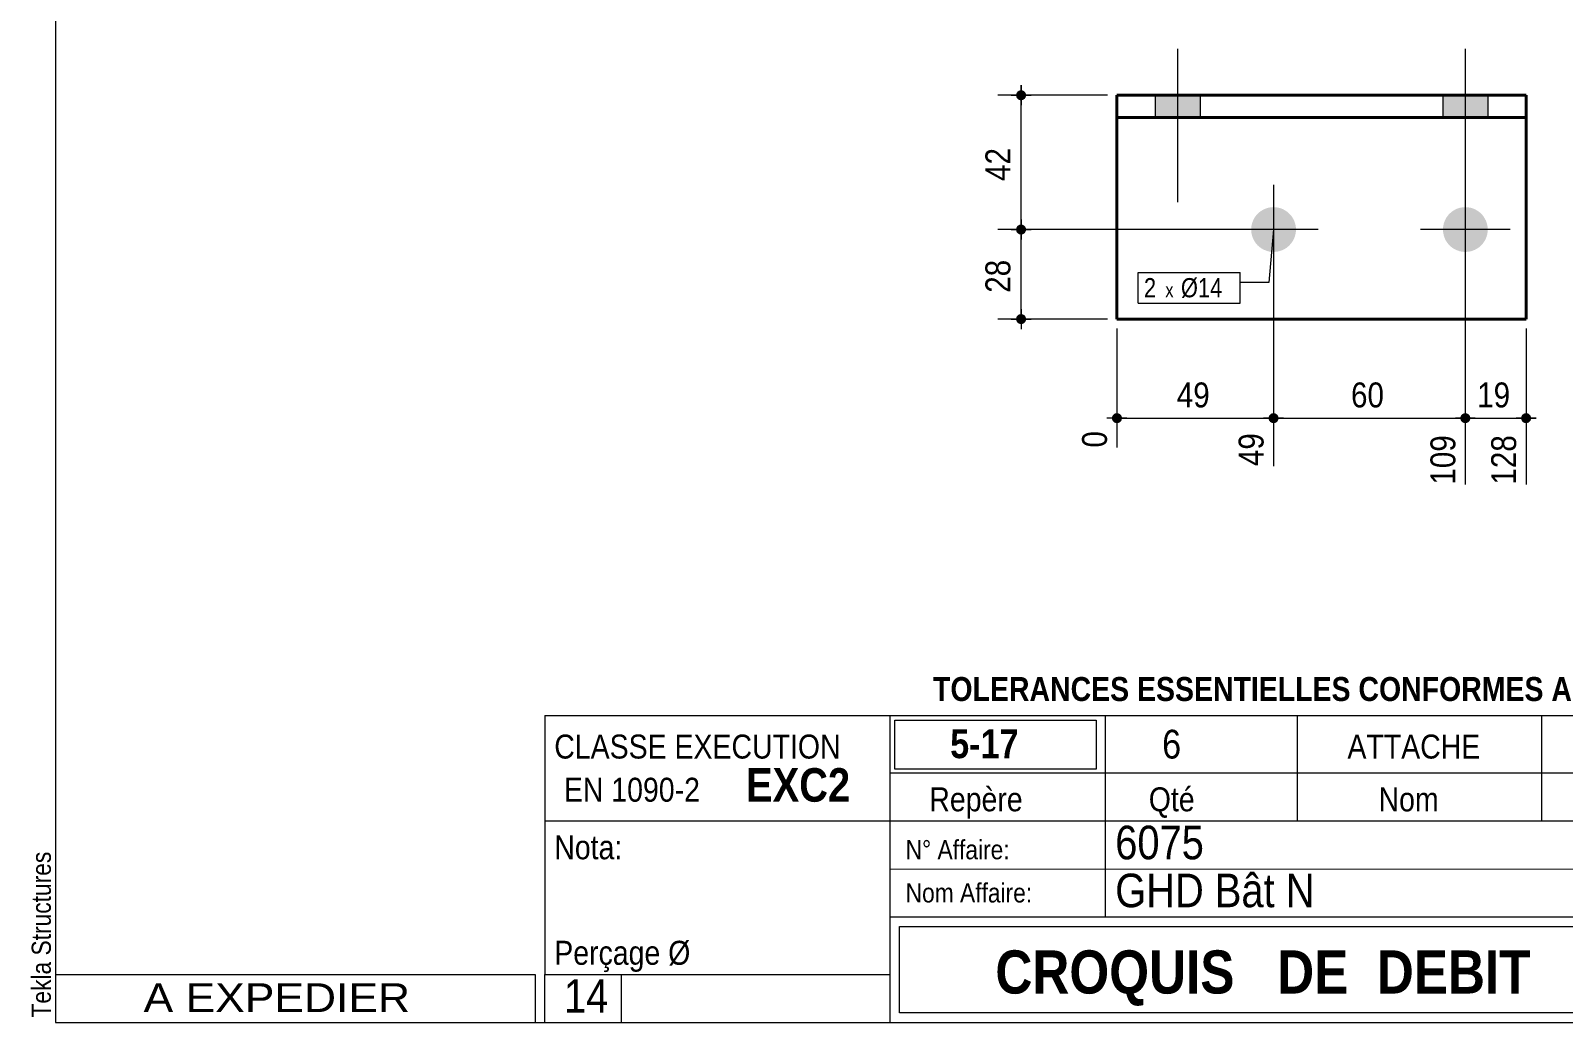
# Model space of a CAD drawing. Header units: millimetres. Extents: x 2 to 287, y 5 to 195.
# Drawn here: x 2.4 to 162.2, y 5 to 108.4 of the extents above; entities that cross this region are included whole.
import ezdxf

# ---------------------------------------------------------------- set-up
doc = ezdxf.new("R2010")
doc.units = ezdxf.units.MM
for name, color, linetype, lineweight in [('Autre type objet', 1, 'Continuous', 0), ('Boulon', 7, 'Continuous', 0), ('Cotation', 7, 'Continuous', 0), ('Désignation boulon', 3, 'Continuous', 0), ('Feuille dessin', 5, 'Continuous', 0), ('Piece', 2, 'Continuous', 0)]:
    doc.layers.add(name, color=color, linetype=linetype, lineweight=lineweight)
doc.styles.add('ARIAL', font='ARIAL.TTF')
doc.styles.add('ARIAL_BOLD', font='ARIALBD.TTF')
doc.styles.add('ARIAL_NARROW', font='ARIAL.TTF')
doc.styles.add('COMIC_SANS_MS', font='COMIC.TTF')

# ---------------------------------------------------------------- blocks, each defined once
blk = doc.blocks.new('*A4')
at = {"layer": 'Boulon'}
for points in [[(119.68, 99.32), (119.68, 101.65), (124.35, 101.65), (124.35, 99.32)], [(149.68, 99.32), (149.68, 101.65), (154.35, 101.65), (154.35, 99.32)]]:
    blk.add_hatch(color=256, dxfattribs=at).paths.add_polyline_path(points, flags=17)
at = {"layer": 'Boulon', "linetype": 'Continuous', "lineweight": 0}
for p, q in [((122.01, 106.49), (122.01, 90.49)), ((152.01, 106.49), (152.01, 90.49)), ((119.68, 101.65), (119.68, 99.32)), ((124.35, 101.65), (124.35, 99.32)), ((149.68, 101.65), (149.68, 99.32)), ((154.35, 101.65), (154.35, 99.32))]:
    blk.add_line(p, q, dxfattribs=at)
blk = doc.blocks.new('*A5')
at = {"layer": 'Boulon'}
for points in [[(132.07, 89.99), (132.13, 89.98), (132.19, 89.98), (132.24, 89.97), (132.3, 89.97), (132.36, 89.96), (132.41, 89.95), (132.47, 89.94), (132.52, 89.93), (132.58, 89.92), (132.64, 89.9), (132.69, 89.89), (132.75, 89.87), (132.8, 89.85), (132.85, 89.83), (132.91, 89.81), (132.96, 89.79), (133.01, 89.76), (133.06, 89.74), (133.11, 89.71), (133.16, 89.68), (133.21, 89.65), (133.26, 89.62), (133.31, 89.59), (133.36, 89.56), (133.4, 89.53), (133.45, 89.49), (133.49, 89.46), (133.54, 89.42), (133.58, 89.38), (133.62, 89.34), (133.66, 89.3), (133.7, 89.26), (133.74, 89.22), (133.78, 89.18), (133.82, 89.13), (133.85, 89.09), (133.89, 89.04), (133.92, 89), (133.95, 88.95), (133.98, 88.9), (134.01, 88.85), (134.04, 88.8), (134.07, 88.75), (134.1, 88.7), (134.12, 88.65), (134.15, 88.6), (134.17, 88.55), (134.19, 88.49), (134.21, 88.44), (134.23, 88.38), (134.25, 88.33), (134.26, 88.27), (134.28, 88.22), (134.29, 88.16), (134.3, 88.11), (134.31, 88.05), (134.32, 87.99), (134.33, 87.94), (134.34, 87.88), (134.34, 87.82), (134.34, 87.77), (134.35, 87.71), (134.35, 87.65), (134.35, 87.6), (134.34, 87.54), (134.34, 87.48), (134.34, 87.42), (134.33, 87.37), (134.32, 87.31), (134.31, 87.25), (134.3, 87.2), (134.29, 87.14), (134.28, 87.09), (134.26, 87.03), (134.25, 86.98), (134.23, 86.92), (134.21, 86.87), (134.19, 86.81), (134.17, 86.76), (134.15, 86.71), (134.12, 86.65), (134.1, 86.6), (134.07, 86.55), (134.04, 86.5), (134.01, 86.45), (133.98, 86.4), (133.95, 86.36), (133.92, 86.31), (133.89, 86.26), (133.85, 86.22), (133.82, 86.17), (133.78, 86.13), (133.74, 86.09), (133.7, 86.04), (133.66, 86), (133.62, 85.96), (133.58, 85.92), (133.54, 85.89), (133.49, 85.85), (133.45, 85.81), (133.4, 85.78), (133.36, 85.74), (133.31, 85.71), (133.26, 85.68), (133.21, 85.65), (133.16, 85.62), (133.11, 85.59), (133.06, 85.57), (133.01, 85.54), (132.96, 85.52), (132.91, 85.5), (132.85, 85.48), (132.8, 85.46), (132.75, 85.44), (132.69, 85.42), (132.64, 85.4), (132.58, 85.39), (132.52, 85.38), (132.47, 85.36), (132.41, 85.35), (132.36, 85.34), (132.3, 85.34), (132.24, 85.33), (132.19, 85.33), (132.13, 85.32), (132.07, 85.32), (132.01, 85.32), (131.96, 85.32), (131.9, 85.32), (131.84, 85.33), (131.78, 85.33), (131.73, 85.34), (131.67, 85.34), (131.61, 85.35), (131.56, 85.36), (131.5, 85.38), (131.45, 85.39), (131.39, 85.4), (131.34, 85.42), (131.28, 85.44), (131.23, 85.46), (131.17, 85.48), (131.12, 85.5), (131.07, 85.52), (131.02, 85.54), (130.96, 85.57), (130.91, 85.59), (130.86, 85.62), (130.81, 85.65), (130.77, 85.68), (130.72, 85.71), (130.67, 85.74), (130.62, 85.78), (130.58, 85.81), (130.53, 85.85), (130.49, 85.89), (130.45, 85.92), (130.4, 85.96), (130.36, 86), (130.32, 86.04), (130.28, 86.09), (130.25, 86.13), (130.21, 86.17), (130.17, 86.22), (130.14, 86.26), (130.11, 86.31), (130.07, 86.36), (130.04, 86.4), (130.01, 86.45), (129.98, 86.5), (129.96, 86.55), (129.93, 86.6), (129.9, 86.65), (129.88, 86.71), (129.86, 86.76), (129.84, 86.81), (129.82, 86.87), (129.8, 86.92), (129.78, 86.98), (129.76, 87.03), (129.75, 87.09), (129.74, 87.14), (129.73, 87.2), (129.71, 87.25), (129.71, 87.31), (129.7, 87.37), (129.69, 87.42), (129.69, 87.48), (129.68, 87.54), (129.68, 87.6), (129.68, 87.65), (129.68, 87.71), (129.68, 87.77), (129.69, 87.82), (129.69, 87.88), (129.7, 87.94), (129.71, 87.99), (129.71, 88.05), (129.73, 88.11), (129.74, 88.16), (129.75, 88.22), (129.76, 88.27), (129.78, 88.33), (129.8, 88.38), (129.82, 88.44), (129.84, 88.49), (129.86, 88.55), (129.88, 88.6), (129.9, 88.65), (129.93, 88.7), (129.96, 88.75), (129.98, 88.8), (130.01, 88.85), (130.04, 88.9), (130.07, 88.95), (130.11, 89), (130.14, 89.04), (130.17, 89.09), (130.21, 89.13), (130.25, 89.18), (130.28, 89.22), (130.32, 89.26), (130.36, 89.3), (130.4, 89.34), (130.45, 89.38), (130.49, 89.42), (130.53, 89.46), (130.58, 89.49), (130.62, 89.53), (130.67, 89.56), (130.72, 89.59), (130.77, 89.62), (130.81, 89.65), (130.86, 89.68), (130.91, 89.71), (130.96, 89.74), (131.02, 89.76), (131.07, 89.79), (131.12, 89.81), (131.17, 89.83), (131.23, 89.85), (131.28, 89.87), (131.34, 89.89), (131.39, 89.9), (131.45, 89.92), (131.5, 89.93), (131.56, 89.94), (131.61, 89.95), (131.67, 89.96), (131.73, 89.97), (131.78, 89.97), (131.84, 89.98), (131.9, 89.98), (131.96, 89.99), (132.01, 89.99)], [(152.07, 89.99), (152.13, 89.98), (152.19, 89.98), (152.24, 89.97), (152.3, 89.97), (152.36, 89.96), (152.41, 89.95), (152.47, 89.94), (152.52, 89.93), (152.58, 89.92), (152.64, 89.9), (152.69, 89.89), (152.75, 89.87), (152.8, 89.85), (152.85, 89.83), (152.91, 89.81), (152.96, 89.79), (153.01, 89.76), (153.06, 89.74), (153.11, 89.71), (153.16, 89.68), (153.21, 89.65), (153.26, 89.62), (153.31, 89.59), (153.36, 89.56), (153.4, 89.53), (153.45, 89.49), (153.49, 89.46), (153.54, 89.42), (153.58, 89.38), (153.62, 89.34), (153.66, 89.3), (153.7, 89.26), (153.74, 89.22), (153.78, 89.18), (153.82, 89.13), (153.85, 89.09), (153.89, 89.04), (153.92, 89), (153.95, 88.95), (153.98, 88.9), (154.01, 88.85), (154.04, 88.8), (154.07, 88.75), (154.1, 88.7), (154.12, 88.65), (154.15, 88.6), (154.17, 88.55), (154.19, 88.49), (154.21, 88.44), (154.23, 88.38), (154.25, 88.33), (154.26, 88.27), (154.28, 88.22), (154.29, 88.16), (154.3, 88.11), (154.31, 88.05), (154.32, 87.99), (154.33, 87.94), (154.34, 87.88), (154.34, 87.82), (154.34, 87.77), (154.35, 87.71), (154.35, 87.65), (154.35, 87.6), (154.34, 87.54), (154.34, 87.48), (154.34, 87.42), (154.33, 87.37), (154.32, 87.31), (154.31, 87.25), (154.3, 87.2), (154.29, 87.14), (154.28, 87.09), (154.26, 87.03), (154.25, 86.98), (154.23, 86.92), (154.21, 86.87), (154.19, 86.81), (154.17, 86.76), (154.15, 86.71), (154.12, 86.65), (154.1, 86.6), (154.07, 86.55), (154.04, 86.5), (154.01, 86.45), (153.98, 86.4), (153.95, 86.36), (153.92, 86.31), (153.89, 86.26), (153.85, 86.22), (153.82, 86.17), (153.78, 86.13), (153.74, 86.09), (153.7, 86.04), (153.66, 86), (153.62, 85.96), (153.58, 85.92), (153.54, 85.89), (153.49, 85.85), (153.45, 85.81), (153.4, 85.78), (153.36, 85.74), (153.31, 85.71), (153.26, 85.68), (153.21, 85.65), (153.16, 85.62), (153.11, 85.59), (153.06, 85.57), (153.01, 85.54), (152.96, 85.52), (152.91, 85.5), (152.85, 85.48), (152.8, 85.46), (152.75, 85.44), (152.69, 85.42), (152.64, 85.4), (152.58, 85.39), (152.52, 85.38), (152.47, 85.36), (152.41, 85.35), (152.36, 85.34), (152.3, 85.34), (152.24, 85.33), (152.19, 85.33), (152.13, 85.32), (152.07, 85.32), (152.01, 85.32), (151.96, 85.32), (151.9, 85.32), (151.84, 85.33), (151.78, 85.33), (151.73, 85.34), (151.67, 85.34), (151.61, 85.35), (151.56, 85.36), (151.5, 85.38), (151.45, 85.39), (151.39, 85.4), (151.34, 85.42), (151.28, 85.44), (151.23, 85.46), (151.17, 85.48), (151.12, 85.5), (151.07, 85.52), (151.02, 85.54), (150.96, 85.57), (150.91, 85.59), (150.86, 85.62), (150.81, 85.65), (150.77, 85.68), (150.72, 85.71), (150.67, 85.74), (150.62, 85.78), (150.58, 85.81), (150.53, 85.85), (150.49, 85.89), (150.45, 85.92), (150.4, 85.96), (150.36, 86), (150.32, 86.04), (150.28, 86.09), (150.25, 86.13), (150.21, 86.17), (150.17, 86.22), (150.14, 86.26), (150.11, 86.31), (150.07, 86.36), (150.04, 86.4), (150.01, 86.45), (149.98, 86.5), (149.96, 86.55), (149.93, 86.6), (149.9, 86.65), (149.88, 86.71), (149.86, 86.76), (149.84, 86.81), (149.82, 86.87), (149.8, 86.92), (149.78, 86.98), (149.76, 87.03), (149.75, 87.09), (149.74, 87.14), (149.73, 87.2), (149.71, 87.25), (149.71, 87.31), (149.7, 87.37), (149.69, 87.42), (149.69, 87.48), (149.68, 87.54), (149.68, 87.6), (149.68, 87.65), (149.68, 87.71), (149.68, 87.77), (149.69, 87.82), (149.69, 87.88), (149.7, 87.94), (149.71, 87.99), (149.71, 88.05), (149.73, 88.11), (149.74, 88.16), (149.75, 88.22), (149.76, 88.27), (149.78, 88.33), (149.8, 88.38), (149.82, 88.44), (149.84, 88.49), (149.86, 88.55), (149.88, 88.6), (149.9, 88.65), (149.93, 88.7), (149.96, 88.75), (149.98, 88.8), (150.01, 88.85), (150.04, 88.9), (150.07, 88.95), (150.11, 89), (150.14, 89.04), (150.17, 89.09), (150.21, 89.13), (150.25, 89.18), (150.28, 89.22), (150.32, 89.26), (150.36, 89.3), (150.4, 89.34), (150.45, 89.38), (150.49, 89.42), (150.53, 89.46), (150.58, 89.49), (150.62, 89.53), (150.67, 89.56), (150.72, 89.59), (150.77, 89.62), (150.81, 89.65), (150.86, 89.68), (150.91, 89.71), (150.96, 89.74), (151.02, 89.76), (151.07, 89.79), (151.12, 89.81), (151.17, 89.83), (151.23, 89.85), (151.28, 89.87), (151.34, 89.89), (151.39, 89.9), (151.45, 89.92), (151.5, 89.93), (151.56, 89.94), (151.61, 89.95), (151.67, 89.96), (151.73, 89.97), (151.78, 89.97), (151.84, 89.98), (151.9, 89.98), (151.96, 89.99), (152.01, 89.99)]]:
    blk.add_hatch(color=256, dxfattribs=at).paths.add_polyline_path(points, flags=17)
at = {"layer": 'Boulon', "linetype": 'Continuous', "lineweight": 0}
for p, q in [((132.01, 92.32), (132.01, 82.99)), ((152.01, 92.32), (152.01, 82.99)), ((136.68, 87.65), (127.35, 87.65)), ((156.68, 87.65), (147.35, 87.65))]:
    blk.add_line(p, q, dxfattribs=at)
blk = doc.blocks.new('*A6')
at = {"layer": 'Piece', "color": 2, "linetype": 'Continuous', "lineweight": 40}
for p, q in [((115.68, 101.653333), (115.68, 78.32)), ((115.68, 101.653333), (158.346667, 101.653333)), ((158.346667, 78.32), (158.346667, 101.653333)), ((158.346667, 99.32), (115.68, 99.32)), ((115.68, 78.32), (158.346667, 78.32))]:
    blk.add_line(p, q, dxfattribs=at)
blk = doc.blocks.new('*A7')
at = {"layer": 'Feuille dessin', "linetype": 'Continuous', "lineweight": 0}
for p, q in [((5, 195), (5, 5)), ((5, 5), (282, 5))]:
    blk.add_line(p, q, dxfattribs=at)
at = {"layer": 'Feuille dessin', "style": 'ARIAL', "width": 0.85}
blk.add_text('Tekla Structures', height=2, rotation=90, dxfattribs=at).set_placement((4.5, 5.5))
blk = doc.blocks.new('*A9')
at = {"layer": 'Autre type objet', "linetype": 'Continuous', "lineweight": 0}
for p, q in [((56, 37), (92, 37)), ((56, 37), (56, 10)), ((92, 37), (92, 10)), ((56, 26), (92, 26)), ((56, 10), (92, 10)), ((56, 5), (56, 10)), ((64, 5), (64, 10)), ((56, 5), (64, 5))]:
    blk.add_line(p, q, dxfattribs=at)
at = {"layer": 'Autre type objet', "width": 0.85}
for s, height, style, p in [('CLASSE EXECUTION', 2.5, 'ARIAL', (57, 32.5)), ('EN 1090-2', 2.5, 'ARIAL', (58, 28)), ('EXC2', 3.5, 'ARIAL_BOLD', (77, 28)), ('Nota:', 2.5, 'ARIAL', (57, 22)), ('Perçage Ø', 2.5, 'ARIAL', (57, 11)), ('14', 3.5, 'ARIAL_NARROW', (58.014234, 6))]:
    blk.add_text(s, height=height, dxfattribs=dict(at, style=style)).set_placement(p)
blk = doc.blocks.new('*A10')
at = {"layer": 'Autre type objet', "linetype": 'Continuous', "lineweight": 0}
for p, q in [((92, 37), (282, 37)), ((92, 37), (92, 31)), ((114.5, 31), (114.5, 37)), ((134.5, 31), (134.5, 37)), ((160, 31), (160, 37)), ((92.51953, 36.5), (113.5, 36.5)), ((92.51953, 31.394341), (92.51953, 36.5)), ((113.5, 36.5), (113.5, 31.394341)), ((92, 31), (282, 31)), ((92, 31), (92, 5)), ((113.5, 31.394341), (92.51953, 31.394341)), ((114.5, 16), (114.5, 31)), ((134.5, 26), (134.5, 31)), ((160, 26), (160, 31)), ((92, 26), (282, 26)), ((92, 21), (241.327069, 20.935451)), ((92, 16), (181, 16)), ((93, 15), (180, 15)), ((93, 6), (93, 15)), ((92, 5), (282, 5)), ((180, 6), (93, 6))]:
    blk.add_line(p, q, dxfattribs=at)
at = {"layer": 'Autre type objet', "width": 0.85}
for s, height, style, p in [('TOLERANCES ESSENTIELLES CONFORMES A LA NORME 1090-1', 2.5, 'ARIAL_BOLD', (96.5, 38.5)), ('5-17', 3, 'ARIAL_BOLD', (98.285724, 32.540141)), ('6', 3, 'ARIAL', (120.389893, 32.5)), ('ATTACHE', 2.5, 'ARIAL', (139.718018, 32.5)), ('Repère', 2.5, 'ARIAL', (96.112978, 27)), ('Qté', 2.5, 'ARIAL', (119, 27)), ('Nom', 2.5, 'ARIAL', (142.961426, 27)), ('N° Affaire:', 2, 'ARIAL', (93.640566, 22)), ('6075', 3.5, 'ARIAL', (115.5, 22)), ('Nom Affaire:', 2, 'ARIAL', (93.640566, 17.5)), ('GHD Bât N', 3.5, 'ARIAL', (115.5, 17)), ('CROQUIS   DE  DEBIT', 4.5, 'ARIAL_BOLD', (103, 8))]:
    blk.add_text(s, height=height, dxfattribs=dict(at, style=style)).set_placement(p)
blk = doc.blocks.new('*A11')
at = {"layer": 'Autre type objet', "linetype": 'Continuous', "lineweight": 0}
for p, q in [((5, 10), (55, 10)), ((5, 10), (5, 5)), ((55, 10), (55, 5)), ((5, 5), (55, 5))]:
    blk.add_line(p, q, dxfattribs=at)
at = {"layer": 'Autre type objet', "style": 'ARIAL', "width": 1.105}
blk.add_text('A EXPEDIER', height=3, dxfattribs=at).set_placement((14.169647, 6.073465))
blk = doc.blocks.new('*A20')
at = {"layer": 'Cotation'}
for points in [[(105.65, 87.13), (105.63, 87.14), (105.6, 87.14), (105.58, 87.14), (105.55, 87.15), (105.53, 87.15), (105.5, 87.16), (105.48, 87.17), (105.46, 87.18), (105.43, 87.19), (105.41, 87.21), (105.39, 87.22), (105.37, 87.23), (105.35, 87.25), (105.33, 87.27), (105.31, 87.28), (105.29, 87.3), (105.28, 87.32), (105.26, 87.34), (105.25, 87.36), (105.23, 87.39), (105.22, 87.41), (105.21, 87.43), (105.2, 87.45), (105.19, 87.48), (105.18, 87.5), (105.18, 87.53), (105.17, 87.55), (105.17, 87.58), (105.16, 87.6), (105.16, 87.63), (105.16, 87.65), (105.16, 87.68), (105.16, 87.7), (105.17, 87.73), (105.17, 87.75), (105.18, 87.78), (105.18, 87.8), (105.19, 87.83), (105.2, 87.85), (105.21, 87.87), (105.22, 87.9), (105.23, 87.92), (105.25, 87.94), (105.26, 87.96), (105.28, 87.98), (105.29, 88), (105.31, 88.02), (105.33, 88.04), (105.35, 88.05), (105.37, 88.07), (105.39, 88.08), (105.41, 88.1), (105.43, 88.11), (105.46, 88.12), (105.48, 88.13), (105.5, 88.14), (105.53, 88.15), (105.55, 88.16), (105.58, 88.16), (105.6, 88.17), (105.63, 88.17), (105.65, 88.17), (105.68, 88.17), (105.71, 88.17), (105.73, 88.17), (105.76, 88.17), (105.78, 88.16), (105.81, 88.16), (105.83, 88.15), (105.86, 88.14), (105.88, 88.13), (105.9, 88.12), (105.93, 88.11), (105.95, 88.1), (105.97, 88.08), (105.99, 88.07), (106.01, 88.05), (106.03, 88.04), (106.05, 88.02), (106.07, 88), (106.08, 87.98), (106.1, 87.96), (106.11, 87.94), (106.13, 87.92), (106.14, 87.9), (106.15, 87.87), (106.16, 87.85), (106.17, 87.83), (106.18, 87.8), (106.18, 87.78), (106.19, 87.75), (106.19, 87.73), (106.2, 87.7), (106.2, 87.68), (106.2, 87.65), (106.2, 87.63), (106.2, 87.6), (106.19, 87.58), (106.19, 87.55), (106.18, 87.53), (106.18, 87.5), (106.17, 87.48), (106.16, 87.45), (106.15, 87.43), (106.14, 87.41), (106.13, 87.39), (106.11, 87.36), (106.1, 87.34), (106.08, 87.32), (106.07, 87.3), (106.05, 87.28), (106.03, 87.27), (106.01, 87.25), (105.99, 87.23), (105.97, 87.22), (105.95, 87.21), (105.93, 87.19), (105.9, 87.18), (105.88, 87.17), (105.86, 87.16), (105.83, 87.15), (105.81, 87.15), (105.78, 87.14), (105.76, 87.14), (105.73, 87.14), (105.71, 87.13), (105.68, 87.13)], [(105.65, 77.8), (105.63, 77.8), (105.6, 77.81), (105.58, 77.81), (105.55, 77.82), (105.53, 77.82), (105.5, 77.83), (105.48, 77.84), (105.46, 77.85), (105.43, 77.86), (105.41, 77.87), (105.39, 77.89), (105.37, 77.9), (105.35, 77.92), (105.33, 77.93), (105.31, 77.95), (105.29, 77.97), (105.28, 77.99), (105.26, 78.01), (105.25, 78.03), (105.23, 78.05), (105.22, 78.07), (105.21, 78.1), (105.2, 78.12), (105.19, 78.14), (105.18, 78.17), (105.18, 78.19), (105.17, 78.22), (105.17, 78.24), (105.16, 78.27), (105.16, 78.29), (105.16, 78.32), (105.16, 78.35), (105.16, 78.37), (105.17, 78.4), (105.17, 78.42), (105.18, 78.45), (105.18, 78.47), (105.19, 78.5), (105.2, 78.52), (105.21, 78.54), (105.22, 78.57), (105.23, 78.59), (105.25, 78.61), (105.26, 78.63), (105.28, 78.65), (105.29, 78.67), (105.31, 78.69), (105.33, 78.71), (105.35, 78.72), (105.37, 78.74), (105.39, 78.75), (105.41, 78.77), (105.43, 78.78), (105.46, 78.79), (105.48, 78.8), (105.5, 78.81), (105.53, 78.82), (105.55, 78.82), (105.58, 78.83), (105.6, 78.83), (105.63, 78.84), (105.65, 78.84), (105.68, 78.84), (105.71, 78.84), (105.73, 78.84), (105.76, 78.83), (105.78, 78.83), (105.81, 78.82), (105.83, 78.82), (105.86, 78.81), (105.88, 78.8), (105.9, 78.79), (105.93, 78.78), (105.95, 78.77), (105.97, 78.75), (105.99, 78.74), (106.01, 78.72), (106.03, 78.71), (106.05, 78.69), (106.07, 78.67), (106.08, 78.65), (106.1, 78.63), (106.11, 78.61), (106.13, 78.59), (106.14, 78.57), (106.15, 78.54), (106.16, 78.52), (106.17, 78.5), (106.18, 78.47), (106.18, 78.45), (106.19, 78.42), (106.19, 78.4), (106.2, 78.37), (106.2, 78.35), (106.2, 78.32), (106.2, 78.29), (106.2, 78.27), (106.19, 78.24), (106.19, 78.22), (106.18, 78.19), (106.18, 78.17), (106.17, 78.14), (106.16, 78.12), (106.15, 78.1), (106.14, 78.07), (106.13, 78.05), (106.11, 78.03), (106.1, 78.01), (106.08, 77.99), (106.07, 77.97), (106.05, 77.95), (106.03, 77.93), (106.01, 77.92), (105.99, 77.9), (105.97, 77.89), (105.95, 77.87), (105.93, 77.86), (105.9, 77.85), (105.88, 77.84), (105.86, 77.83), (105.83, 77.82), (105.81, 77.82), (105.78, 77.81), (105.76, 77.81), (105.73, 77.8), (105.71, 77.8), (105.68, 77.8)]]:
    blk.add_hatch(color=256, dxfattribs=at).paths.add_polyline_path(points, flags=17)
at = {"layer": 'Cotation', "linetype": 'Continuous', "lineweight": 0}
for p, q in [((105.68, 88.69), (105.68, 86.61)), ((105.68, 87.65), (105.68, 88.69)), ((131.01, 87.65), (103.26, 87.65)), ((104.64, 87.65), (106.72, 87.65)), ((105.68, 78.32), (105.68, 87.65)), ((105.68, 79.36), (105.68, 77.28)), ((114.68, 78.32), (103.26, 78.32)), ((104.64, 78.32), (106.72, 78.32)), ((105.68, 78.32), (105.68, 77.28))]:
    blk.add_line(p, q, dxfattribs=at)
at = {"layer": 'Cotation'}
for p in [(105.68, 87.65), (105.68, 78.32)]:
    blk.add_point(p, dxfattribs=at)
at = {"layer": 'Cotation', "style": 'ARIAL', "width": 0.85}
blk.add_text('28', height=2.6, rotation=90.0002, dxfattribs=at).set_placement((104.56, 81.06))
blk = doc.blocks.new('*A21')
at = {"layer": 'Cotation'}
for points in [[(105.65, 101.13), (105.63, 101.14), (105.6, 101.14), (105.58, 101.14), (105.55, 101.15), (105.53, 101.16), (105.5, 101.16), (105.48, 101.17), (105.46, 101.18), (105.43, 101.19), (105.41, 101.21), (105.39, 101.22), (105.37, 101.24), (105.35, 101.25), (105.33, 101.27), (105.31, 101.29), (105.29, 101.3), (105.28, 101.32), (105.26, 101.34), (105.25, 101.36), (105.23, 101.39), (105.22, 101.41), (105.21, 101.43), (105.2, 101.45), (105.19, 101.48), (105.18, 101.5), (105.18, 101.53), (105.17, 101.55), (105.17, 101.58), (105.16, 101.6), (105.16, 101.63), (105.16, 101.65), (105.16, 101.68), (105.16, 101.7), (105.17, 101.73), (105.17, 101.75), (105.18, 101.78), (105.18, 101.8), (105.19, 101.83), (105.2, 101.85), (105.21, 101.88), (105.22, 101.9), (105.23, 101.92), (105.25, 101.94), (105.26, 101.96), (105.28, 101.98), (105.29, 102), (105.31, 102.02), (105.33, 102.04), (105.35, 102.06), (105.37, 102.07), (105.39, 102.09), (105.41, 102.1), (105.43, 102.11), (105.46, 102.12), (105.48, 102.13), (105.5, 102.14), (105.53, 102.15), (105.55, 102.16), (105.58, 102.16), (105.6, 102.17), (105.63, 102.17), (105.65, 102.17), (105.68, 102.17), (105.71, 102.17), (105.73, 102.17), (105.76, 102.17), (105.78, 102.16), (105.81, 102.16), (105.83, 102.15), (105.86, 102.14), (105.88, 102.13), (105.9, 102.12), (105.93, 102.11), (105.95, 102.1), (105.97, 102.09), (105.99, 102.07), (106.01, 102.06), (106.03, 102.04), (106.05, 102.02), (106.07, 102), (106.08, 101.98), (106.1, 101.96), (106.11, 101.94), (106.13, 101.92), (106.14, 101.9), (106.15, 101.88), (106.16, 101.85), (106.17, 101.83), (106.18, 101.8), (106.18, 101.78), (106.19, 101.75), (106.19, 101.73), (106.2, 101.7), (106.2, 101.68), (106.2, 101.65), (106.2, 101.63), (106.2, 101.6), (106.19, 101.58), (106.19, 101.55), (106.18, 101.53), (106.18, 101.5), (106.17, 101.48), (106.16, 101.45), (106.15, 101.43), (106.14, 101.41), (106.13, 101.39), (106.11, 101.36), (106.1, 101.34), (106.08, 101.32), (106.07, 101.3), (106.05, 101.29), (106.03, 101.27), (106.01, 101.25), (105.99, 101.24), (105.97, 101.22), (105.95, 101.21), (105.93, 101.19), (105.9, 101.18), (105.88, 101.17), (105.86, 101.16), (105.83, 101.16), (105.81, 101.15), (105.78, 101.14), (105.76, 101.14), (105.73, 101.14), (105.71, 101.13), (105.68, 101.13)], [(105.65, 87.13), (105.63, 87.14), (105.6, 87.14), (105.58, 87.14), (105.55, 87.15), (105.53, 87.15), (105.5, 87.16), (105.48, 87.17), (105.46, 87.18), (105.43, 87.19), (105.41, 87.21), (105.39, 87.22), (105.37, 87.23), (105.35, 87.25), (105.33, 87.27), (105.31, 87.28), (105.29, 87.3), (105.28, 87.32), (105.26, 87.34), (105.25, 87.36), (105.23, 87.39), (105.22, 87.41), (105.21, 87.43), (105.2, 87.45), (105.19, 87.48), (105.18, 87.5), (105.18, 87.53), (105.17, 87.55), (105.17, 87.58), (105.16, 87.6), (105.16, 87.63), (105.16, 87.65), (105.16, 87.68), (105.16, 87.7), (105.17, 87.73), (105.17, 87.75), (105.18, 87.78), (105.18, 87.8), (105.19, 87.83), (105.2, 87.85), (105.21, 87.87), (105.22, 87.9), (105.23, 87.92), (105.25, 87.94), (105.26, 87.96), (105.28, 87.98), (105.29, 88), (105.31, 88.02), (105.33, 88.04), (105.35, 88.05), (105.37, 88.07), (105.39, 88.08), (105.41, 88.1), (105.43, 88.11), (105.46, 88.12), (105.48, 88.13), (105.5, 88.14), (105.53, 88.15), (105.55, 88.16), (105.58, 88.16), (105.6, 88.17), (105.63, 88.17), (105.65, 88.17), (105.68, 88.17), (105.71, 88.17), (105.73, 88.17), (105.76, 88.17), (105.78, 88.16), (105.81, 88.16), (105.83, 88.15), (105.86, 88.14), (105.88, 88.13), (105.9, 88.12), (105.93, 88.11), (105.95, 88.1), (105.97, 88.08), (105.99, 88.07), (106.01, 88.05), (106.03, 88.04), (106.05, 88.02), (106.07, 88), (106.08, 87.98), (106.1, 87.96), (106.11, 87.94), (106.13, 87.92), (106.14, 87.9), (106.15, 87.87), (106.16, 87.85), (106.17, 87.83), (106.18, 87.8), (106.18, 87.78), (106.19, 87.75), (106.19, 87.73), (106.2, 87.7), (106.2, 87.68), (106.2, 87.65), (106.2, 87.63), (106.2, 87.6), (106.19, 87.58), (106.19, 87.55), (106.18, 87.53), (106.18, 87.5), (106.17, 87.48), (106.16, 87.45), (106.15, 87.43), (106.14, 87.41), (106.13, 87.39), (106.11, 87.36), (106.1, 87.34), (106.08, 87.32), (106.07, 87.3), (106.05, 87.28), (106.03, 87.27), (106.01, 87.25), (105.99, 87.23), (105.97, 87.22), (105.95, 87.21), (105.93, 87.19), (105.9, 87.18), (105.88, 87.17), (105.86, 87.16), (105.83, 87.15), (105.81, 87.15), (105.78, 87.14), (105.76, 87.14), (105.73, 87.14), (105.71, 87.13), (105.68, 87.13)]]:
    blk.add_hatch(color=256, dxfattribs=at).paths.add_polyline_path(points, flags=17)
at = {"layer": 'Cotation', "linetype": 'Continuous', "lineweight": 0}
for p, q in [((105.68, 102.69), (105.68, 100.61)), ((105.68, 101.65), (105.68, 102.69)), ((114.68, 101.65), (103.26, 101.65)), ((104.64, 101.65), (106.72, 101.65)), ((105.68, 87.65), (105.68, 101.65)), ((105.68, 88.69), (105.68, 86.61)), ((131.01, 87.65), (103.26, 87.65)), ((104.64, 87.65), (106.72, 87.65)), ((105.68, 87.65), (105.68, 86.61))]:
    blk.add_line(p, q, dxfattribs=at)
at = {"layer": 'Cotation'}
for p in [(105.68, 101.65), (105.68, 87.65)]:
    blk.add_point(p, dxfattribs=at)
at = {"layer": 'Cotation', "style": 'ARIAL', "width": 0.85}
blk.add_text('42', height=2.6, rotation=90.0002, dxfattribs=at).set_placement((104.56, 92.72))
blk = doc.blocks.new('*A22')
at = {"layer": 'Cotation'}
for points in [[(115.65, 67.47), (115.63, 67.47), (115.6, 67.47), (115.58, 67.48), (115.55, 67.48), (115.53, 67.49), (115.5, 67.5), (115.48, 67.51), (115.46, 67.52), (115.43, 67.53), (115.41, 67.54), (115.39, 67.55), (115.37, 67.57), (115.35, 67.58), (115.33, 67.6), (115.31, 67.62), (115.29, 67.64), (115.28, 67.66), (115.26, 67.68), (115.25, 67.7), (115.23, 67.72), (115.22, 67.74), (115.21, 67.76), (115.2, 67.79), (115.19, 67.81), (115.18, 67.84), (115.18, 67.86), (115.17, 67.89), (115.17, 67.91), (115.16, 67.94), (115.16, 67.96), (115.16, 67.99), (115.16, 68.01), (115.16, 68.04), (115.17, 68.06), (115.17, 68.09), (115.18, 68.11), (115.18, 68.14), (115.19, 68.16), (115.2, 68.19), (115.21, 68.21), (115.22, 68.23), (115.23, 68.25), (115.25, 68.28), (115.26, 68.3), (115.28, 68.32), (115.29, 68.34), (115.31, 68.35), (115.33, 68.37), (115.35, 68.39), (115.37, 68.4), (115.39, 68.42), (115.41, 68.43), (115.43, 68.45), (115.46, 68.46), (115.48, 68.47), (115.5, 68.48), (115.53, 68.48), (115.55, 68.49), (115.58, 68.5), (115.6, 68.5), (115.63, 68.5), (115.65, 68.51), (115.68, 68.51), (115.71, 68.51), (115.73, 68.5), (115.76, 68.5), (115.78, 68.5), (115.81, 68.49), (115.83, 68.48), (115.86, 68.48), (115.88, 68.47), (115.9, 68.46), (115.93, 68.45), (115.95, 68.43), (115.97, 68.42), (115.99, 68.4), (116.01, 68.39), (116.03, 68.37), (116.05, 68.35), (116.07, 68.34), (116.08, 68.32), (116.1, 68.3), (116.11, 68.28), (116.13, 68.25), (116.14, 68.23), (116.15, 68.21), (116.16, 68.19), (116.17, 68.16), (116.18, 68.14), (116.18, 68.11), (116.19, 68.09), (116.19, 68.06), (116.2, 68.04), (116.2, 68.01), (116.2, 67.99), (116.2, 67.96), (116.2, 67.94), (116.19, 67.91), (116.19, 67.89), (116.18, 67.86), (116.18, 67.84), (116.17, 67.81), (116.16, 67.79), (116.15, 67.76), (116.14, 67.74), (116.13, 67.72), (116.11, 67.7), (116.1, 67.68), (116.08, 67.66), (116.07, 67.64), (116.05, 67.62), (116.03, 67.6), (116.01, 67.58), (115.99, 67.57), (115.97, 67.55), (115.95, 67.54), (115.93, 67.53), (115.9, 67.52), (115.88, 67.51), (115.86, 67.5), (115.83, 67.49), (115.81, 67.48), (115.78, 67.48), (115.76, 67.47), (115.73, 67.47), (115.71, 67.47), (115.68, 67.47)], [(131.99, 67.47), (131.96, 67.47), (131.94, 67.47), (131.91, 67.48), (131.89, 67.48), (131.86, 67.49), (131.84, 67.5), (131.81, 67.51), (131.79, 67.52), (131.77, 67.53), (131.75, 67.54), (131.72, 67.55), (131.7, 67.57), (131.68, 67.58), (131.66, 67.6), (131.65, 67.62), (131.63, 67.64), (131.61, 67.66), (131.6, 67.68), (131.58, 67.7), (131.57, 67.72), (131.55, 67.74), (131.54, 67.76), (131.53, 67.79), (131.52, 67.81), (131.52, 67.84), (131.51, 67.86), (131.5, 67.89), (131.5, 67.91), (131.5, 67.94), (131.49, 67.96), (131.49, 67.99), (131.49, 68.01), (131.5, 68.04), (131.5, 68.06), (131.5, 68.09), (131.51, 68.11), (131.52, 68.14), (131.52, 68.16), (131.53, 68.19), (131.54, 68.21), (131.55, 68.23), (131.57, 68.25), (131.58, 68.28), (131.6, 68.3), (131.61, 68.32), (131.63, 68.34), (131.65, 68.35), (131.66, 68.37), (131.68, 68.39), (131.7, 68.4), (131.72, 68.42), (131.75, 68.43), (131.77, 68.45), (131.79, 68.46), (131.81, 68.47), (131.84, 68.48), (131.86, 68.48), (131.89, 68.49), (131.91, 68.5), (131.94, 68.5), (131.96, 68.5), (131.99, 68.51), (132.01, 68.51), (132.04, 68.51), (132.06, 68.5), (132.09, 68.5), (132.11, 68.5), (132.14, 68.49), (132.16, 68.48), (132.19, 68.48), (132.21, 68.47), (132.24, 68.46), (132.26, 68.45), (132.28, 68.43), (132.3, 68.42), (132.32, 68.4), (132.34, 68.39), (132.36, 68.37), (132.38, 68.35), (132.4, 68.34), (132.42, 68.32), (132.43, 68.3), (132.45, 68.28), (132.46, 68.25), (132.47, 68.23), (132.48, 68.21), (132.49, 68.19), (132.5, 68.16), (132.51, 68.14), (132.52, 68.11), (132.52, 68.09), (132.53, 68.06), (132.53, 68.04), (132.53, 68.01), (132.53, 67.99), (132.53, 67.96), (132.53, 67.94), (132.53, 67.91), (132.52, 67.89), (132.52, 67.86), (132.51, 67.84), (132.5, 67.81), (132.49, 67.79), (132.48, 67.76), (132.47, 67.74), (132.46, 67.72), (132.45, 67.7), (132.43, 67.68), (132.42, 67.66), (132.4, 67.64), (132.38, 67.62), (132.36, 67.6), (132.34, 67.58), (132.32, 67.57), (132.3, 67.55), (132.28, 67.54), (132.26, 67.53), (132.24, 67.52), (132.21, 67.51), (132.19, 67.5), (132.16, 67.49), (132.14, 67.48), (132.11, 67.48), (132.09, 67.47), (132.06, 67.47), (132.04, 67.47), (132.01, 67.47)]]:
    blk.add_hatch(color=256, dxfattribs=at).paths.add_polyline_path(points, flags=17)
at = {"layer": 'Cotation', "linetype": 'Continuous', "lineweight": 0}
for p, q in [((132.01, 86.65), (132.01, 62.99)), ((115.68, 77.32), (115.68, 64.92)), ((115.68, 69.03), (115.68, 66.95)), ((132.01, 69.03), (132.01, 66.95)), ((116.72, 67.99), (114.64, 67.99)), ((115.68, 67.99), (114.64, 67.99)), ((115.68, 67.99), (132.01, 67.99)), ((133.05, 67.99), (130.97, 67.99)), ((132.01, 67.99), (133.05, 67.99))]:
    blk.add_line(p, q, dxfattribs=at)
at = {"layer": 'Cotation'}
for p in [(115.68, 67.99), (132.01, 67.99)]:
    blk.add_point(p, dxfattribs=at)
at = {"layer": 'Cotation', "style": 'ARIAL', "width": 0.85}
blk.add_text('49', height=2.6, dxfattribs=at).set_placement((121.92, 69.11))
for s, p in [('0', (114.64, 64.92)), ('49', (130.97, 62.99))]:
    blk.add_text(s, height=2.6, rotation=90.0002, dxfattribs=at).set_placement(p)
blk = doc.blocks.new('*A23')
at = {"layer": 'Cotation'}
for points in [[(131.99, 67.47), (131.96, 67.47), (131.94, 67.47), (131.91, 67.48), (131.89, 67.48), (131.86, 67.49), (131.84, 67.5), (131.81, 67.51), (131.79, 67.52), (131.77, 67.53), (131.75, 67.54), (131.72, 67.55), (131.7, 67.57), (131.68, 67.58), (131.66, 67.6), (131.65, 67.62), (131.63, 67.64), (131.61, 67.66), (131.6, 67.68), (131.58, 67.7), (131.57, 67.72), (131.55, 67.74), (131.54, 67.76), (131.53, 67.79), (131.52, 67.81), (131.52, 67.84), (131.51, 67.86), (131.5, 67.89), (131.5, 67.91), (131.5, 67.94), (131.49, 67.96), (131.49, 67.99), (131.49, 68.01), (131.5, 68.04), (131.5, 68.06), (131.5, 68.09), (131.51, 68.11), (131.52, 68.14), (131.52, 68.16), (131.53, 68.19), (131.54, 68.21), (131.55, 68.23), (131.57, 68.25), (131.58, 68.28), (131.6, 68.3), (131.61, 68.32), (131.63, 68.34), (131.65, 68.35), (131.66, 68.37), (131.68, 68.39), (131.7, 68.4), (131.72, 68.42), (131.75, 68.43), (131.77, 68.45), (131.79, 68.46), (131.81, 68.47), (131.84, 68.48), (131.86, 68.48), (131.89, 68.49), (131.91, 68.5), (131.94, 68.5), (131.96, 68.5), (131.99, 68.51), (132.01, 68.51), (132.04, 68.51), (132.06, 68.5), (132.09, 68.5), (132.11, 68.5), (132.14, 68.49), (132.16, 68.48), (132.19, 68.48), (132.21, 68.47), (132.24, 68.46), (132.26, 68.45), (132.28, 68.43), (132.3, 68.42), (132.32, 68.4), (132.34, 68.39), (132.36, 68.37), (132.38, 68.35), (132.4, 68.34), (132.42, 68.32), (132.43, 68.3), (132.45, 68.28), (132.46, 68.25), (132.47, 68.23), (132.48, 68.21), (132.49, 68.19), (132.5, 68.16), (132.51, 68.14), (132.52, 68.11), (132.52, 68.09), (132.53, 68.06), (132.53, 68.04), (132.53, 68.01), (132.53, 67.99), (132.53, 67.96), (132.53, 67.94), (132.53, 67.91), (132.52, 67.89), (132.52, 67.86), (132.51, 67.84), (132.5, 67.81), (132.49, 67.79), (132.48, 67.76), (132.47, 67.74), (132.46, 67.72), (132.45, 67.7), (132.43, 67.68), (132.42, 67.66), (132.4, 67.64), (132.38, 67.62), (132.36, 67.6), (132.34, 67.58), (132.32, 67.57), (132.3, 67.55), (132.28, 67.54), (132.26, 67.53), (132.24, 67.52), (132.21, 67.51), (132.19, 67.5), (132.16, 67.49), (132.14, 67.48), (132.11, 67.48), (132.09, 67.47), (132.06, 67.47), (132.04, 67.47), (132.01, 67.47)], [(151.99, 67.47), (151.96, 67.47), (151.94, 67.47), (151.91, 67.48), (151.89, 67.48), (151.86, 67.49), (151.84, 67.5), (151.81, 67.51), (151.79, 67.52), (151.77, 67.53), (151.75, 67.54), (151.72, 67.55), (151.7, 67.57), (151.68, 67.58), (151.66, 67.6), (151.65, 67.62), (151.63, 67.64), (151.61, 67.66), (151.6, 67.68), (151.58, 67.7), (151.57, 67.72), (151.55, 67.74), (151.54, 67.76), (151.53, 67.79), (151.52, 67.81), (151.52, 67.84), (151.51, 67.86), (151.5, 67.89), (151.5, 67.91), (151.5, 67.94), (151.49, 67.96), (151.49, 67.99), (151.49, 68.01), (151.5, 68.04), (151.5, 68.06), (151.5, 68.09), (151.51, 68.11), (151.52, 68.14), (151.52, 68.16), (151.53, 68.19), (151.54, 68.21), (151.55, 68.23), (151.57, 68.25), (151.58, 68.28), (151.6, 68.3), (151.61, 68.32), (151.63, 68.34), (151.65, 68.35), (151.66, 68.37), (151.68, 68.39), (151.7, 68.4), (151.72, 68.42), (151.75, 68.43), (151.77, 68.45), (151.79, 68.46), (151.81, 68.47), (151.84, 68.48), (151.86, 68.48), (151.89, 68.49), (151.91, 68.5), (151.94, 68.5), (151.96, 68.5), (151.99, 68.51), (152.01, 68.51), (152.04, 68.51), (152.06, 68.5), (152.09, 68.5), (152.11, 68.5), (152.14, 68.49), (152.16, 68.48), (152.19, 68.48), (152.21, 68.47), (152.24, 68.46), (152.26, 68.45), (152.28, 68.43), (152.3, 68.42), (152.32, 68.4), (152.34, 68.39), (152.36, 68.37), (152.38, 68.35), (152.4, 68.34), (152.42, 68.32), (152.43, 68.3), (152.45, 68.28), (152.46, 68.25), (152.47, 68.23), (152.48, 68.21), (152.49, 68.19), (152.5, 68.16), (152.51, 68.14), (152.52, 68.11), (152.52, 68.09), (152.53, 68.06), (152.53, 68.04), (152.53, 68.01), (152.53, 67.99), (152.53, 67.96), (152.53, 67.94), (152.53, 67.91), (152.52, 67.89), (152.52, 67.86), (152.51, 67.84), (152.5, 67.81), (152.49, 67.79), (152.48, 67.76), (152.47, 67.74), (152.46, 67.72), (152.45, 67.7), (152.43, 67.68), (152.42, 67.66), (152.4, 67.64), (152.38, 67.62), (152.36, 67.6), (152.34, 67.58), (152.32, 67.57), (152.3, 67.55), (152.28, 67.54), (152.26, 67.53), (152.24, 67.52), (152.21, 67.51), (152.19, 67.5), (152.16, 67.49), (152.14, 67.48), (152.11, 67.48), (152.09, 67.47), (152.06, 67.47), (152.04, 67.47), (152.01, 67.47)]]:
    blk.add_hatch(color=256, dxfattribs=at).paths.add_polyline_path(points, flags=17)
at = {"layer": 'Cotation', "linetype": 'Continuous', "lineweight": 0}
for p, q in [((132.01, 86.65), (132.01, 62.99)), ((152.01, 86.65), (152.01, 61.06)), ((132.01, 69.03), (132.01, 66.95)), ((152.01, 69.03), (152.01, 66.95)), ((133.05, 67.99), (130.97, 67.99)), ((132.01, 67.99), (130.97, 67.99)), ((132.01, 67.99), (152.01, 67.99)), ((153.05, 67.99), (150.97, 67.99)), ((152.01, 67.99), (153.05, 67.99))]:
    blk.add_line(p, q, dxfattribs=at)
at = {"layer": 'Cotation'}
for p in [(132.01, 67.99), (152.01, 67.99)]:
    blk.add_point(p, dxfattribs=at)
at = {"layer": 'Cotation', "style": 'ARIAL', "width": 0.85}
blk.add_text('60', height=2.6, dxfattribs=at).set_placement((140.09, 69.11))
blk.add_text('109', height=2.6, rotation=90.0002, dxfattribs=at).set_placement((150.97, 61.06))
blk = doc.blocks.new('*A24')
at = {"layer": 'Cotation'}
for points in [[(151.99, 67.47), (151.96, 67.47), (151.94, 67.47), (151.91, 67.48), (151.89, 67.48), (151.86, 67.49), (151.84, 67.5), (151.81, 67.51), (151.79, 67.52), (151.77, 67.53), (151.75, 67.54), (151.72, 67.55), (151.7, 67.57), (151.68, 67.58), (151.66, 67.6), (151.65, 67.62), (151.63, 67.64), (151.61, 67.66), (151.6, 67.68), (151.58, 67.7), (151.57, 67.72), (151.55, 67.74), (151.54, 67.76), (151.53, 67.79), (151.52, 67.81), (151.52, 67.84), (151.51, 67.86), (151.5, 67.89), (151.5, 67.91), (151.5, 67.94), (151.49, 67.96), (151.49, 67.99), (151.49, 68.01), (151.5, 68.04), (151.5, 68.06), (151.5, 68.09), (151.51, 68.11), (151.52, 68.14), (151.52, 68.16), (151.53, 68.19), (151.54, 68.21), (151.55, 68.23), (151.57, 68.25), (151.58, 68.28), (151.6, 68.3), (151.61, 68.32), (151.63, 68.34), (151.65, 68.35), (151.66, 68.37), (151.68, 68.39), (151.7, 68.4), (151.72, 68.42), (151.75, 68.43), (151.77, 68.45), (151.79, 68.46), (151.81, 68.47), (151.84, 68.48), (151.86, 68.48), (151.89, 68.49), (151.91, 68.5), (151.94, 68.5), (151.96, 68.5), (151.99, 68.51), (152.01, 68.51), (152.04, 68.51), (152.06, 68.5), (152.09, 68.5), (152.11, 68.5), (152.14, 68.49), (152.16, 68.48), (152.19, 68.48), (152.21, 68.47), (152.24, 68.46), (152.26, 68.45), (152.28, 68.43), (152.3, 68.42), (152.32, 68.4), (152.34, 68.39), (152.36, 68.37), (152.38, 68.35), (152.4, 68.34), (152.42, 68.32), (152.43, 68.3), (152.45, 68.28), (152.46, 68.25), (152.47, 68.23), (152.48, 68.21), (152.49, 68.19), (152.5, 68.16), (152.51, 68.14), (152.52, 68.11), (152.52, 68.09), (152.53, 68.06), (152.53, 68.04), (152.53, 68.01), (152.53, 67.99), (152.53, 67.96), (152.53, 67.94), (152.53, 67.91), (152.52, 67.89), (152.52, 67.86), (152.51, 67.84), (152.5, 67.81), (152.49, 67.79), (152.48, 67.76), (152.47, 67.74), (152.46, 67.72), (152.45, 67.7), (152.43, 67.68), (152.42, 67.66), (152.4, 67.64), (152.38, 67.62), (152.36, 67.6), (152.34, 67.58), (152.32, 67.57), (152.3, 67.55), (152.28, 67.54), (152.26, 67.53), (152.24, 67.52), (152.21, 67.51), (152.19, 67.5), (152.16, 67.49), (152.14, 67.48), (152.11, 67.48), (152.09, 67.47), (152.06, 67.47), (152.04, 67.47), (152.01, 67.47)], [(158.32, 67.47), (158.3, 67.47), (158.27, 67.47), (158.25, 67.48), (158.22, 67.48), (158.2, 67.49), (158.17, 67.5), (158.15, 67.51), (158.12, 67.52), (158.1, 67.53), (158.08, 67.54), (158.06, 67.55), (158.04, 67.57), (158.02, 67.58), (158, 67.6), (157.98, 67.62), (157.96, 67.64), (157.94, 67.66), (157.93, 67.68), (157.91, 67.7), (157.9, 67.72), (157.89, 67.74), (157.88, 67.76), (157.87, 67.79), (157.86, 67.81), (157.85, 67.84), (157.84, 67.86), (157.84, 67.89), (157.83, 67.91), (157.83, 67.94), (157.83, 67.96), (157.83, 67.99), (157.83, 68.01), (157.83, 68.04), (157.83, 68.06), (157.84, 68.09), (157.84, 68.11), (157.85, 68.14), (157.86, 68.16), (157.87, 68.19), (157.88, 68.21), (157.89, 68.23), (157.9, 68.25), (157.91, 68.28), (157.93, 68.3), (157.94, 68.32), (157.96, 68.34), (157.98, 68.35), (158, 68.37), (158.02, 68.39), (158.04, 68.4), (158.06, 68.42), (158.08, 68.43), (158.1, 68.45), (158.12, 68.46), (158.15, 68.47), (158.17, 68.48), (158.2, 68.48), (158.22, 68.49), (158.25, 68.5), (158.27, 68.5), (158.3, 68.5), (158.32, 68.51), (158.35, 68.51), (158.37, 68.51), (158.4, 68.5), (158.42, 68.5), (158.45, 68.5), (158.47, 68.49), (158.5, 68.48), (158.52, 68.48), (158.55, 68.47), (158.57, 68.46), (158.59, 68.45), (158.61, 68.43), (158.64, 68.42), (158.66, 68.4), (158.68, 68.39), (158.7, 68.37), (158.71, 68.35), (158.73, 68.34), (158.75, 68.32), (158.76, 68.3), (158.78, 68.28), (158.79, 68.25), (158.81, 68.23), (158.82, 68.21), (158.83, 68.19), (158.84, 68.16), (158.84, 68.14), (158.85, 68.11), (158.86, 68.09), (158.86, 68.06), (158.86, 68.04), (158.87, 68.01), (158.87, 67.99), (158.87, 67.96), (158.86, 67.94), (158.86, 67.91), (158.86, 67.89), (158.85, 67.86), (158.84, 67.84), (158.84, 67.81), (158.83, 67.79), (158.82, 67.76), (158.81, 67.74), (158.79, 67.72), (158.78, 67.7), (158.76, 67.68), (158.75, 67.66), (158.73, 67.64), (158.71, 67.62), (158.7, 67.6), (158.68, 67.58), (158.66, 67.57), (158.64, 67.55), (158.61, 67.54), (158.59, 67.53), (158.57, 67.52), (158.55, 67.51), (158.52, 67.5), (158.5, 67.49), (158.47, 67.48), (158.45, 67.48), (158.42, 67.47), (158.4, 67.47), (158.37, 67.47), (158.35, 67.47)]]:
    blk.add_hatch(color=256, dxfattribs=at).paths.add_polyline_path(points, flags=17)
at = {"layer": 'Cotation', "linetype": 'Continuous', "lineweight": 0}
for p, q in [((152.01, 86.65), (152.01, 61.06)), ((158.35, 77.32), (158.35, 61.06)), ((152.01, 69.03), (152.01, 66.95)), ((158.35, 69.03), (158.35, 66.95)), ((153.05, 67.99), (150.97, 67.99)), ((152.01, 67.99), (150.97, 67.99)), ((152.01, 67.99), (158.35, 67.99)), ((159.39, 67.99), (157.31, 67.99)), ((158.35, 67.99), (159.39, 67.99))]:
    blk.add_line(p, q, dxfattribs=at)
at = {"layer": 'Cotation'}
for p in [(152.01, 67.99), (158.35, 67.99)]:
    blk.add_point(p, dxfattribs=at)
at = {"layer": 'Cotation', "style": 'ARIAL', "width": 0.85}
blk.add_text('19', height=2.6, dxfattribs=at).set_placement((153.25, 69.11))
blk.add_text('128', height=2.6, rotation=90.0002, dxfattribs=at).set_placement((157.31, 61.06))
blk = doc.blocks.new('*A25')
at = {"layer": 'Désignation boulon', "linetype": 'Continuous', "lineweight": 0}
for p, q in [((132.013515, 87.652505), (131.513515, 82.123838)), ((117.89789, 83.190505), (128.513515, 83.190505)), ((117.89789, 79.990505), (117.89789, 83.190505)), ((128.513515, 79.990505), (128.513515, 83.190505)), ((131.513515, 82.123838), (128.513515, 82.123838)), ((117.89789, 79.990505), (128.513515, 79.990505))]:
    blk.add_line(p, q, dxfattribs=at)
at = {"layer": 'Désignation boulon', "style": 'COMIC_SANS_MS', "width": 0.85}
for s, height, p in [('2', 2, (118.49789, 80.590505)), ('x', 1.5, (120.72582, 80.590505)), ('Ø14', 2, (122.356484, 80.590505))]:
    blk.add_text(s, height=height, dxfattribs=at).set_placement(p)

msp = doc.modelspace()

# ---------------------------------------------------------------- block references
at = {"lineweight": 0}
for name in ['*A7', '*A4', '*A21', '*A6', '*A5', '*A20', '*A22', '*A25', '*A23', '*A24', '*A10', '*A9', '*A11']:
    msp.add_blockref(name, (0, 0), dxfattribs=at)

doc.saveas('drawing.dxf')
